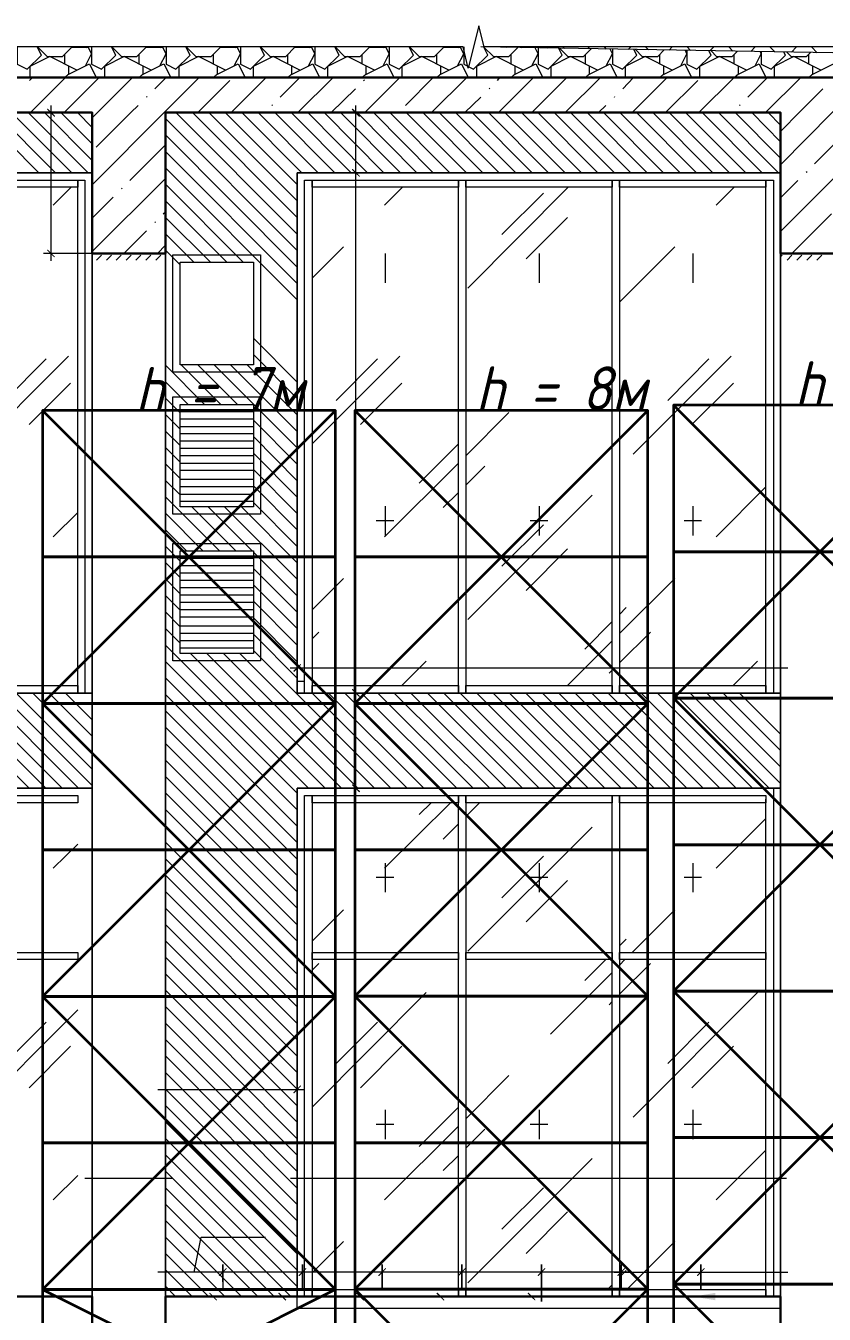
# Model space of a CAD drawing. Header units: millimetres. Extents: x -356862 to 418287, y 0 to 839748.
# Drawn here: x 321085 to 326537, y 797285 to 806081 of the extents above; entities that cross this region are included whole.
import ezdxf

# ---------------------------------------------------------------- set-up
doc = ezdxf.new("R2010")
doc.units = ezdxf.units.MM
doc.layers.add('PDF _Геометрия', color=7, linetype='Continuous', true_color=0xbababa)
doc.layers.add('PDF _Сплошная заливка', color=7, linetype='Continuous', true_color=0xf50000)
doc.styles.add('ISOCPEUR_I', font='isocpeui.ttf', dxfattribs={"width": 0.9, "height": 2.5})

msp = doc.modelspace()

# ---------------------------------------------------------------- linework, layer by layer
at = {"color": 1, "lineweight": 35}
msp.add_line((323199.9028, 797454.0322), (321200.733, 796454.3279), dxfattribs=at)
for points in [[(321200.438, 802454.2159), (323200.438, 802454.2159), (323200.438, 803454.2159), (321200.438, 803454.2159)], [(323332.3795, 802455.1143), (325332.3795, 802455.1143), (325332.3795, 803455.1143), (323332.3795, 803455.1143)], [(325508.9661, 802490.3679), (327508.9661, 802490.3679), (327508.9661, 803490.3679), (325508.9661, 803490.3679)], [(321200.438, 801454.2159), (323200.438, 801454.2159), (323200.438, 802454.2159), (321200.438, 802454.2159)], [(323332.3795, 801455.1143), (325332.3795, 801455.1143), (325332.3795, 802455.1143), (323332.3795, 802455.1143)], [(325508.9661, 801490.3679), (327508.9661, 801490.3679), (327508.9661, 802490.3679), (325508.9661, 802490.3679)], [(325508.9661, 800490.3679), (327508.9661, 800490.3679), (327508.9661, 801490.3679), (325508.9661, 801490.3679)], [(321200.438, 800454.2159), (323200.438, 800454.2159), (323200.438, 801454.2159), (321200.438, 801454.2159)], [(323332.3795, 800455.1143), (325332.3795, 800455.1143), (325332.3795, 801455.1143), (323332.3795, 801455.1143)], [(321200.438, 799454.2159), (323200.438, 799454.2159), (323200.438, 800454.2159), (321200.438, 800454.2159)], [(323332.3795, 799455.1143), (325332.3795, 799455.1143), (325332.3795, 800455.1143), (323332.3795, 800455.1143)], [(325508.9661, 799490.3679), (327508.9661, 799490.3679), (327508.9661, 800490.3679), (325508.9661, 800490.3679)], [(325508.9661, 798490.3679), (327508.9661, 798490.3679), (327508.9661, 799490.3679), (325508.9661, 799490.3679)], [(321200.438, 798454.2159), (323200.438, 798454.2159), (323200.438, 799454.2159), (321200.438, 799454.2159)], [(323332.3795, 798455.1143), (325332.3795, 798455.1143), (325332.3795, 799455.1143), (323332.3795, 799455.1143)], [(325508.9661, 797490.3679), (327508.9661, 797490.3679), (327508.9661, 798490.3679), (325508.9661, 798490.3679)], [(321200.438, 797454.2159), (323200.438, 797454.2159), (323200.438, 798454.2159), (321200.438, 798454.2159)], [(323332.3795, 797455.1143), (325332.3795, 797455.1143), (325332.3795, 798455.1143), (323332.3795, 798455.1143)], [(321200.438, 796454.2159), (323200.438, 796454.2159), (323200.438, 797454.2159), (321200.438, 797454.2159)], [(323332.3795, 796455.1143), (325332.3795, 796455.1143), (325332.3795, 797455.1143), (323332.3795, 797455.1143)], [(325508.9661, 796490.3679), (327508.9661, 796490.3679), (327508.9661, 797490.3679), (325508.9661, 797490.3679)]]:
    msp.add_lwpolyline(points, close=True, dxfattribs=at)
for points in [[(321200.438, 801454.2159), (323200.438, 803454.2159)], [(321200.438, 803454.2159), (323200.438, 801454.2159)], [(323332.3795, 801455.1143), (325332.3795, 803455.1143)], [(323332.3795, 803455.1143), (325332.3795, 801455.1143)], [(325508.9661, 801490.3679), (327508.9661, 803490.3679)], [(325508.9661, 803490.3679), (327508.9661, 801490.3679)], [(325508.9661, 799490.3679), (327508.9661, 801490.3679)], [(325508.9661, 801490.3679), (327508.9661, 799490.3679)], [(321200.438, 799454.2159), (323200.438, 801454.2159)], [(321200.438, 801454.2159), (323200.438, 799454.2159)], [(323332.3795, 799455.1143), (325332.3795, 801455.1143)], [(323332.3795, 801455.1143), (325332.3795, 799455.1143)], [(325508.9661, 797490.3679), (327508.9661, 799490.3679)], [(325508.9661, 799490.3679), (327508.9661, 797490.3679)], [(321200.438, 797454.2159), (323200.438, 799454.2159)], [(321200.438, 799454.2159), (323200.438, 797454.2159)], [(323332.3795, 797455.1143), (325332.3795, 799455.1143)], [(323332.3795, 799455.1143), (325332.3795, 797455.1143)], [(321200.438, 797454.2159), (323199.7613, 796454.533)], [(323332.3795, 795455.1143), (325332.3795, 797455.1143)], [(323332.3795, 797455.1143), (325332.3795, 795455.1143)], [(325508.9661, 797490.3679), (327508.9661, 795490.3679)]]:
    msp.add_lwpolyline(points, dxfattribs=at)
at = {"layer": 'PDF _Геометрия', "color": 7, "lineweight": 5}
for points in [[(332691.1638, 805936.7764), (332604.3695, 805936.7764), (324214.9542, 805936.7764), (324178.9663, 806080.728), (324106.9905, 805790.7078), (324071.0026, 805936.7764), (315681.5872, 805936.7764), (315594.7929, 805936.7764)], [(316737.938, 805487.9861), (316737.938, 805077.3006), (321539.1477, 805077.3006)], [(326238.7445, 801525.0828), (322938.4421, 801525.0828), (322938.4421, 805077.3006), (326238.7445, 805077.3006)], [(322138.2405, 803447.2603), (322639.9542, 803447.2603)], [(322138.2405, 803396.4538), (322639.9542, 803396.4538)], [(322138.2405, 803345.6474), (322639.9542, 803345.6474)], [(322138.2405, 803296.9578), (322639.9542, 803296.9578)], [(322138.2405, 803246.1514), (322639.9542, 803246.1514)], [(322138.2405, 803197.4619), (322639.9542, 803197.4619)], [(322138.2405, 803146.6554), (322639.9542, 803146.6554)], [(322138.2405, 803095.849), (322639.9542, 803095.849)], [(322138.2405, 803047.1594), (322639.9542, 803047.1594)], [(322138.2405, 802985.7683), (322639.9542, 802985.7683)], [(322138.2405, 802934.9619), (322639.9542, 802934.9619)], [(322138.2405, 802884.1554), (322639.9542, 802884.1554)], [(322138.2405, 802835.4659), (322639.9542, 802835.4659)], [(322138.2405, 802445.9498), (322639.9542, 802445.9498)], [(322138.2405, 802397.2603), (322639.9542, 802397.2603)], [(322138.2405, 802346.4538), (322639.9542, 802346.4538)], [(322138.2405, 802295.6474), (322639.9542, 802295.6474)], [(322138.2405, 802246.9578), (322639.9542, 802246.9578)], [(322138.2405, 802196.1514), (322639.9542, 802196.1514)], [(322138.2405, 802145.3449), (322639.9542, 802145.3449)], [(322138.2405, 802096.6554), (322639.9542, 802096.6554)], [(322138.2405, 802045.849), (322639.9542, 802045.849)], [(322138.2405, 801984.4578), (322639.9542, 801984.4578)], [(322138.2405, 801933.6514), (322639.9542, 801933.6514)], [(322138.2405, 801884.9619), (322639.9542, 801884.9619)], [(322138.2405, 801834.1554), (322639.9542, 801834.1554)], [(321539.1477, 801525.0828), (316737.938, 801525.0828), (316737.938, 800875.1836), (321539.1477, 800875.1836)], [(322938.4421, 797405.5264), (322938.4421, 800875.1836), (326238.7445, 800875.1836)]]:
    msp.add_lwpolyline(points, dxfattribs=at)
at = {"layer": 'PDF _Геометрия', "color": 7, "lineweight": 30}
for points in [[(316037.2324, 805936.7764), (316037.2324, 805727.1998), (316037.2324, 805487.9861), (316037.2324, 804905.8288), (316536.8292, 804905.8288), (316536.8292, 805487.9861), (321539.1477, 805487.9861), (321539.1477, 804526.8974), (322038.7445, 804526.8974), (322038.7445, 805487.9861), (326238.7445, 805487.9861), (326238.7445, 804526.8974), (326740.4582, 804526.8974), (326740.4582, 805487.9861), (329839.6518, 805487.9861), (329839.6518, 804526.8974), (330341.3655, 804526.8974), (330341.3655, 805487.9861), (332604.3695, 805487.9861)], [(332604.3695, 805727.1998), (316287.0308, 805727.1998), (316287.0308, 805936.7764)]]:
    msp.add_lwpolyline(points, dxfattribs=at)
at = {"layer": 'PDF _Геометрия', "color": 8, "lineweight": 9, "true_color": 0x808080}
for points in [[(321026.8493, 805936.7764), (321026.8493, 805818.228), (321094.5913, 805784.357), (321191.9703, 805879.6191), (321162.3332, 805936.7764)], [(321164.4501, 805936.7764), (321230.0751, 805871.1514), (321335.9219, 805871.1514), (321401.5469, 805936.7764)], [(321350.7405, 805818.228), (321350.7405, 805883.853)], [(321492.5751, 805807.6433), (321534.9138, 805890.2038), (321513.7445, 805932.5425), (321399.43, 805932.5425)], [(321490.4582, 805936.7764), (321498.9259, 805932.5425), (321501.0429, 805936.7764)], [(321534.9138, 805936.7764), (321534.9138, 805818.228), (321602.6558, 805784.357), (321700.0348, 805879.6191), (321670.3977, 805936.7764)], [(321672.5147, 805936.7764), (321738.1397, 805871.1514), (321843.9864, 805871.1514), (321909.6114, 805936.7764)], [(321858.805, 805818.228), (321858.805, 805883.853)], [(322000.6397, 805807.6433), (322042.9784, 805890.2038), (322021.809, 805932.5425), (321907.4945, 805932.5425)], [(321998.5227, 805936.7764), (322006.9905, 805932.5425), (322009.1074, 805936.7764)], [(322042.9784, 805936.7764), (322042.9784, 805818.228), (322110.7203, 805784.357), (322208.0993, 805879.6191), (322178.4622, 805936.7764)], [(322180.5792, 805936.7764), (322246.2042, 805871.1514), (322352.0509, 805871.1514), (322417.6759, 805936.7764)], [(322366.8695, 805818.228), (322366.8695, 805883.853)], [(322508.7042, 805807.6433), (322551.0429, 805890.2038), (322529.8735, 805932.5425), (322415.559, 805932.5425)], [(322506.5872, 805936.7764), (322515.055, 805932.5425), (322517.1719, 805936.7764)], [(322551.0429, 805936.7764), (322551.0429, 805818.228), (322618.7848, 805784.357), (322716.1638, 805879.6191), (322686.5268, 805936.7764)], [(322688.6437, 805936.7764), (322754.2687, 805871.1514), (322860.1155, 805871.1514), (322925.7405, 805936.7764)], [(322874.934, 805818.228), (322874.934, 805883.853)], [(323016.7687, 805807.6433), (323059.1074, 805890.2038), (323037.938, 805932.5425), (322923.6235, 805932.5425)], [(323014.6518, 805936.7764), (323023.1195, 805932.5425), (323025.2364, 805936.7764)], [(323059.1074, 805936.7764), (323059.1074, 805818.228), (323126.8493, 805784.357), (323224.2284, 805879.6191), (323194.5913, 805936.7764)], [(323196.7082, 805936.7764), (323262.3332, 805871.1514), (323368.18, 805871.1514), (323433.805, 805936.7764)], [(323382.9985, 805818.228), (323382.9985, 805883.853)], [(323524.8332, 805807.6433), (323567.1719, 805890.2038), (323546.0026, 805932.5425), (323431.688, 805932.5425)], [(323522.7163, 805936.7764), (323531.184, 805932.5425), (323533.3009, 805936.7764)], [(323567.1719, 805936.7764), (323567.1719, 805818.228), (323634.9138, 805784.357), (323732.2929, 805879.6191), (323702.6558, 805936.7764)], [(323704.7727, 805936.7764), (323770.3977, 805871.1514), (323876.2445, 805871.1514), (323941.8695, 805936.7764)], [(323891.063, 805818.228), (323891.063, 805883.853)], [(324032.8977, 805807.6433), (324075.2364, 805890.2038), (324054.0671, 805932.5425), (323939.7526, 805932.5425)], [(324030.7808, 805936.7764), (324039.2485, 805932.5425), (324041.3655, 805936.7764)], [(324075.2364, 805936.7764), (324075.2364, 805818.228), (324142.9784, 805784.357), (324240.3574, 805879.6191), (324212.8372, 805934.6594), (324278.4622, 805871.1514), (324384.309, 805871.1514), (324445.7001, 805932.5425)], [(324399.1276, 805818.228), (324399.1276, 805883.853)], [(324540.9622, 805807.6433), (324583.3009, 805890.2038), (324564.2485, 805930.4256)], [(324583.3009, 805928.3086), (324583.3009, 805818.228), (324651.0429, 805784.357), (324748.4219, 805879.6191), (324725.1356, 805926.1917)], [(324731.4864, 805926.1917), (324786.5268, 805871.1514), (324892.3735, 805871.1514), (324945.2969, 805924.0748)], [(324907.1921, 805818.228), (324907.1921, 805883.853)], [(325049.0268, 805807.6433), (325091.3655, 805890.2038), (325076.5469, 805921.9578)], [(325091.3655, 805919.8409), (325091.3655, 805818.228), (325159.1074, 805784.357), (325256.4864, 805879.6191), (325237.434, 805917.724)], [(325248.0187, 805917.724), (325294.5913, 805871.1514), (325400.438, 805871.1514), (325444.8937, 805915.607)], [(325415.2566, 805818.228), (325415.2566, 805883.853)], [(325557.0913, 805807.6433), (325599.43, 805890.2038), (325588.8453, 805911.3732)], [(325599.43, 805911.3732), (325599.43, 805818.228), (325667.1719, 805784.357), (325764.5509, 805879.6191), (325749.7324, 805909.2562)], [(325764.5509, 805909.2562), (325802.6558, 805871.1514), (325908.5026, 805871.1514), (325944.4905, 805907.1393)], [(325923.3211, 805818.228), (325923.3211, 805883.853)], [(326065.1558, 805807.6433), (326107.4945, 805890.2038), (326101.1437, 805902.9054)], [(326107.4945, 805902.9054), (326107.4945, 805818.228), (326175.2364, 805784.357), (326272.6155, 805879.6191), (326262.0308, 805900.7885)], [(326281.0832, 805900.7885), (326310.7203, 805871.1514), (326416.5671, 805871.1514), (326444.0872, 805898.6715)], [(326431.3856, 805818.228), (326431.3856, 805883.853)], [(321433.3009, 805778.0062), (321249.1276, 805871.1514), (321113.6437, 805803.4094), (321113.6437, 805727.1998)], [(321350.7405, 805727.1998), (321378.2606, 805752.603), (321378.2606, 805805.5264)], [(321369.7929, 805746.2522), (321520.0953, 805820.3449), (321566.6679, 805727.1998)], [(321941.3655, 805778.0062), (321757.1921, 805871.1514), (321621.7082, 805803.4094), (321621.7082, 805727.1998)], [(321858.805, 805727.1998), (321886.3251, 805752.603), (321886.3251, 805805.5264)], [(321877.8574, 805746.2522), (322028.1598, 805820.3449), (322074.7324, 805727.1998)], [(322449.43, 805778.0062), (322265.2566, 805871.1514), (322129.7727, 805803.4094), (322129.7727, 805727.1998)], [(322366.8695, 805727.1998), (322394.3897, 805752.603), (322394.3897, 805805.5264)], [(322385.9219, 805746.2522), (322536.2243, 805820.3449), (322582.7969, 805727.1998)], [(322957.4945, 805778.0062), (322773.3211, 805871.1514), (322637.8372, 805803.4094), (322637.8372, 805727.1998)], [(322874.934, 805727.1998), (322902.4542, 805752.603), (322902.4542, 805805.5264)], [(322893.9864, 805746.2522), (323044.2888, 805820.3449), (323090.8614, 805727.1998)], [(323465.559, 805778.0062), (323281.3856, 805871.1514), (323145.9018, 805803.4094), (323145.9018, 805727.1998)], [(323382.9985, 805727.1998), (323410.5187, 805752.603), (323410.5187, 805805.5264)], [(323402.0509, 805746.2522), (323552.3534, 805820.3449), (323598.9259, 805727.1998)], [(323973.6235, 805778.0062), (323789.4501, 805871.1514), (323653.9663, 805803.4094), (323653.9663, 805727.1998)], [(323891.063, 805727.1998), (323918.5832, 805752.603), (323918.5832, 805805.5264)], [(323910.1155, 805746.2522), (324060.4179, 805820.3449), (324106.9905, 805727.1998)], [(324481.688, 805778.0062), (324297.5147, 805871.1514), (324162.0308, 805803.4094), (324162.0308, 805727.1998)], [(324399.1276, 805727.1998), (324426.6477, 805752.603), (324426.6477, 805805.5264)], [(324418.18, 805746.2522), (324568.4824, 805820.3449), (324615.055, 805727.1998)], [(324989.7526, 805778.0062), (324805.5792, 805871.1514), (324670.0953, 805803.4094), (324670.0953, 805727.1998)], [(324907.1921, 805727.1998), (324934.7122, 805752.603), (324934.7122, 805805.5264)], [(324926.2445, 805746.2522), (325076.5469, 805820.3449), (325123.1195, 805727.1998)], [(325497.8171, 805778.0062), (325313.6437, 805871.1514), (325178.1598, 805803.4094), (325178.1598, 805727.1998)], [(325415.2566, 805727.1998), (325442.7768, 805752.603), (325442.7768, 805805.5264)], [(325434.309, 805746.2522), (325584.6114, 805820.3449), (325631.184, 805727.1998)], [(326005.8816, 805778.0062), (325821.7082, 805871.1514), (325686.2243, 805803.4094), (325686.2243, 805727.1998)], [(325923.3211, 805727.1998), (325950.8413, 805752.603), (325950.8413, 805805.5264)], [(325942.3735, 805746.2522), (326092.6759, 805820.3449), (326139.2485, 805727.1998)], [(326513.9461, 805778.0062), (326329.7727, 805871.1514), (326194.2888, 805803.4094), (326194.2888, 805727.1998)], [(326431.3856, 805727.1998), (326458.9058, 805752.603), (326458.9058, 805805.5264)], [(326450.438, 805746.2522), (326600.7405, 805820.3449), (326647.313, 805727.1998)], [(321111.5268, 805708.1474), (321130.5792, 805727.1998)], [(321117.8776, 805487.9861), (321357.0913, 805727.1998)], [(321346.5066, 805487.9861), (321585.7203, 805727.1998)], [(321539.1477, 805451.9982), (321575.1356, 805487.9861), (321814.3493, 805727.1998)], [(321539.1477, 804994.7401), (322030.2768, 805487.9861), (322269.4905, 805727.1998)], [(321966.7687, 805650.9901), (322042.9784, 805727.1998)], [(322258.9058, 805487.9861), (322479.0671, 805708.1474)], [(322487.5348, 805487.9861), (322726.7485, 805727.1998)], [(322822.0106, 805593.8328), (322955.3776, 805727.1998)], [(322942.6759, 805487.9861), (323184.0066, 805727.1998)], [(323391.4663, 805708.1474), (323397.8171, 805712.3812)], [(323399.934, 805487.9861), (323639.1477, 805727.1998)], [(323677.2526, 805536.6756), (323867.7768, 805727.1998)], [(323855.0751, 805487.9861), (324096.4058, 805727.1998)], [(324305.9824, 805708.1474), (324322.9179, 805727.1998)], [(324312.3332, 805487.9861), (324551.5469, 805727.1998)], [(324540.9622, 805487.9861), (324780.1759, 805727.1998)], [(324767.4743, 805487.9861), (325008.805, 805727.1998)], [(325161.2243, 805650.9901), (325235.3171, 805727.1998)], [(325224.7324, 805487.9861), (325463.9461, 805727.1998)], [(325453.3614, 805487.9861), (325673.5227, 805708.1474)], [(325679.8735, 805487.9861), (325921.2042, 805727.1998)], [(326016.4663, 805593.8328), (326149.8332, 805727.1998)], [(326137.1316, 805487.9861), (326376.3453, 805727.1998)], [(326238.7445, 805132.3409), (326592.2727, 805487.9861), (326833.6034, 805727.1998)], [(323171.305, 805487.9861), (323336.4259, 805650.9901)], [(324248.8251, 805650.9901), (324253.059, 805655.224)], [(326245.0953, 805365.2038), (326365.7606, 805487.9861), (326528.7647, 805650.9901)], [(321566.6679, 805253.0062), (321801.6477, 805487.9861), (321852.4542, 805536.6756)], [(321909.6114, 805593.8328), (321913.8453, 805598.0667)], [(322764.8534, 805536.6756), (322769.0872, 805540.9094)], [(324083.7042, 805487.9861), (324191.6679, 805593.8328)], [(324996.1034, 805487.9861), (325046.9098, 805536.6756)], [(325104.0671, 805593.8328), (325108.3009, 805598.0667)], [(325959.309, 805536.6756), (325963.5429, 805540.9094)], [(326471.6074, 805138.6917), (326740.4582, 805405.4256)], [(321795.2969, 805024.3772), (322038.7445, 805267.8248)], [(326238.7445, 804677.1998), (326740.4582, 805176.7965)], [(326414.4501, 805081.5344), (326420.8009, 805085.7683)], [(321539.1477, 804539.599), (322038.7445, 805039.1957)], [(326238.7445, 804905.8288), (326357.2929, 805024.3772)], [(321539.1477, 804768.228), (321680.9824, 804910.0627)], [(321738.1397, 804967.2199), (321742.3735, 804971.4538)], [(321966.7687, 804738.5909), (321971.0026, 804742.8248)], [(322023.9259, 804795.7482), (322038.7445, 804810.5667)], [(326317.0711, 804526.8974), (326585.9219, 804795.7482)], [(321755.0751, 804526.8974), (321909.6114, 804681.4336)], [(321983.7042, 804526.8974), (322038.7445, 804581.9377)]]:
    msp.add_lwpolyline(points, dxfattribs=at)
at = {"layer": 'PDF _Геометрия', "color": 7, "lineweight": 20}
msp.add_lwpolyline([(332604.3695, 805792.8248), (324191.6679, 805936.7764)], dxfattribs=at)
at = {"layer": 'PDF _Геометрия', "lineweight": 5}
for points in [[(324365.2566, 805932.5425), (324369.4905, 805936.7764)], [(324475.3372, 805930.4256), (324468.9864, 805936.7764)], [(324644.6921, 805928.3086), (324651.0429, 805936.7764)], [(324763.2405, 805926.1917), (324752.6558, 805936.7764)], [(324922.0106, 805924.0748), (324934.7122, 805936.7764)], [(325051.1437, 805921.9578), (325036.3251, 805936.7764)], [(325199.3292, 805919.8409), (325216.2647, 805936.7764)], [(325336.93, 805915.607), (325317.8776, 805936.7764)], [(325478.7647, 805913.4901), (325499.934, 805936.7764)], [(325624.8332, 805911.3732), (325601.5469, 805936.7764)], [(325756.0832, 805909.2562), (325783.6034, 805936.7764)], [(325912.7364, 805907.1393), (325885.2163, 805936.7764)], [(326035.5187, 805905.0224), (326065.1558, 805936.7764)], [(326200.6397, 805902.9054), (326166.7687, 805936.7764)], [(326312.8372, 805900.7885), (326348.8251, 805936.7764)], [(326488.5429, 805896.5546), (326450.438, 805936.7764)]]:
    msp.add_lwpolyline(points, dxfattribs=at)
at = {"layer": 'PDF _Геометрия', "color": 7, "lineweight": 18}
for points in [[(321257.5953, 804476.0909), (321257.5953, 805536.6756)], [(323338.5429, 805026.4941), (323338.5429, 805536.6756)], [(321488.3413, 805487.9861), (321206.7888, 805487.9861)], [(323338.5429, 801476.3933), (323338.5429, 805125.9901)], [(321738.1397, 804526.8974), (321206.7888, 804526.8974)], [(322938.4421, 801588.5909), (322938.4421, 801747.3611)], [(322889.7526, 801696.5546), (326289.5509, 801696.5546)], [(323338.5429, 800826.4941), (323338.5429, 801575.8893)], [(322989.2485, 800875.1836), (323389.3493, 800875.1836)], [(322938.4421, 798561.3732), (322938.4421, 798870.4457)], [(321987.938, 798819.6393), (322989.2485, 798819.6393)], [(321488.3413, 798214.1957), (322089.5509, 798214.1957)], [(322893.8806, 798214.1957), (326278.7429, 798214.1957)], [(322235.6195, 797572.7643), (322282.1921, 797809.8611), (322722.5147, 797809.8611)], [(322430.3776, 797505.0224), (322430.3776, 797623.5707), (322430.3776, 797454.2159)], [(322481.184, 797572.7643), (321987.938, 797572.7643)], [(323025.2364, 797572.7643), (322381.688, 797572.7643)], [(323569.2888, 797572.7643), (322925.7405, 797572.7643)], [(324113.3413, 797572.7643), (323469.7929, 797572.7643)], [(324657.3937, 797572.7643), (324013.8453, 797572.7643)], [(325201.4461, 797572.7643), (324557.8977, 797572.7643)], [(325101.9501, 797572.7643), (325745.4985, 797572.7643)], [(325646.0026, 797572.7643), (326289.5509, 797572.7643)], [(322330.8816, 797405.5264), (322313.9461, 797405.5264)], [(322874.934, 797405.5264), (322786.0227, 797405.5264)], [(323418.9864, 797405.5264), (323317.3735, 797405.5264)], [(323965.1558, 797405.5264), (323867.7768, 797405.5264)], [(325595.1961, 797405.5264), (324490.1558, 797405.5264)], [(326190.055, 797405.5264), (326022.8171, 797405.5264)]]:
    msp.add_lwpolyline(points, dxfattribs=at)
at = {"layer": 'PDF _Геометрия', "color": 161, "lineweight": 9, "true_color": 0x7f9fff}
for points in [[(316401.3453, 804905.8288), (316536.8292, 804905.8288), (316536.8292, 805487.9861), (321539.1477, 805487.9861), (321539.1477, 805077.3006), (316737.938, 805077.3006), (316737.938, 801525.0828), (321539.1477, 801525.0828), (321539.1477, 800875.1836), (316737.938, 800875.1836), (316737.938, 797405.5264), (316401.3453, 797405.5264)], [(322038.7445, 805487.9861), (326238.7445, 805487.9861), (326238.7445, 805077.3006), (322938.4421, 805077.3006), (322938.4421, 801525.0828), (326238.7445, 801525.0828), (326238.7445, 800875.1836), (322938.4421, 800875.1836), (322938.4421, 797405.5264), (322038.7445, 797405.5264)]]:
    msp.add_lwpolyline(points, close=True, dxfattribs=at)
for points in [[(321175.0348, 805077.3006), (320764.3493, 805487.9861)], [(321287.2324, 805077.3006), (320876.5469, 805487.9861)], [(321399.43, 805077.3006), (320988.7445, 805487.9861)], [(321511.6276, 805077.3006), (321100.9421, 805487.9861)], [(321539.1477, 805161.978), (321213.1397, 805487.9861)], [(321539.1477, 805274.1756), (321325.3372, 805487.9861)], [(321539.1477, 805386.3732), (321437.5348, 805487.9861)], [(322938.4421, 804545.9498), (322038.7445, 805447.7643)], [(322938.4421, 804658.1474), (322110.7203, 805487.9861)], [(322938.4421, 804772.4619), (322222.9179, 805487.9861)], [(322938.4421, 804884.6594), (322335.1155, 805487.9861)], [(322938.4421, 804996.857), (322447.313, 805487.9861)], [(322970.1961, 805077.3006), (322559.5106, 805487.9861)], [(323082.3937, 805077.3006), (322671.7082, 805487.9861)], [(323194.5913, 805077.3006), (322786.0227, 805487.9861)], [(323306.7888, 805077.3006), (322898.2203, 805487.9861)], [(323418.9864, 805077.3006), (323010.4179, 805487.9861)], [(323531.184, 805077.3006), (323122.6155, 805487.9861)], [(323643.3816, 805077.3006), (323234.813, 805487.9861)], [(323755.5792, 805077.3006), (323347.0106, 805487.9861)], [(323867.7768, 805077.3006), (323459.2082, 805487.9861)], [(323979.9743, 805077.3006), (323571.4058, 805487.9861)], [(324094.2888, 805077.3006), (323683.6034, 805487.9861)], [(324206.4864, 805077.3006), (323795.8009, 805487.9861)], [(324318.684, 805077.3006), (323907.9985, 805487.9861)], [(324430.8816, 805077.3006), (324020.1961, 805487.9861)], [(324543.0792, 805077.3006), (324132.3937, 805487.9861)], [(324655.2768, 805077.3006), (324244.5913, 805487.9861)], [(324767.4743, 805077.3006), (324356.7888, 805487.9861)], [(324879.6719, 805077.3006), (324468.9864, 805487.9861)], [(324991.8695, 805077.3006), (324581.184, 805487.9861)], [(325104.0671, 805077.3006), (324693.3816, 805487.9861)], [(325216.2647, 805077.3006), (324805.5792, 805487.9861)], [(325328.4622, 805077.3006), (324917.7768, 805487.9861)], [(325440.6598, 805077.3006), (325029.9743, 805487.9861)], [(325552.8574, 805077.3006), (325142.1719, 805487.9861)], [(325665.055, 805077.3006), (325254.3695, 805487.9861)], [(325777.2526, 805077.3006), (325366.5671, 805487.9861)], [(325889.4501, 805077.3006), (325478.7647, 805487.9861)], [(326001.6477, 805077.3006), (325590.9622, 805487.9861)], [(326113.8453, 805077.3006), (325703.1598, 805487.9861)], [(326226.0429, 805077.3006), (325815.3574, 805487.9861)], [(326238.7445, 805176.7965), (325929.6719, 805487.9861)], [(326238.7445, 805288.9941), (326041.8695, 805487.9861)], [(326238.7445, 805401.1917), (326154.0671, 805487.9861)], [(322938.4421, 804433.7522), (322038.7445, 805335.5667)], [(322938.4421, 804321.5546), (322038.7445, 805223.3691)], [(322938.4421, 804209.357), (322038.7445, 805111.1715)], [(322570.0953, 804467.6232), (322038.7445, 804998.974)], [(322457.8977, 804467.6232), (322038.7445, 804884.6594)], [(322345.7001, 804467.6232), (322038.7445, 804772.4619)], [(322233.5026, 804467.6232), (322038.7445, 804660.2643)], [(322138.2405, 804448.5707), (322038.7445, 804548.0667)], [(322938.4421, 803648.3691), (322639.9542, 803948.974)], [(322417.6759, 803495.9498), (322146.7082, 803766.9175)], [(322529.8735, 803495.9498), (322258.9058, 803766.9175)], [(322938.4421, 803199.5788), (322371.1034, 803766.9175)], [(322938.4421, 803311.7764), (322483.3009, 803766.9175)], [(322938.4421, 803423.974), (322597.6155, 803766.9175)], [(322938.4421, 803536.1715), (322639.9542, 803836.7764)], [(322305.4784, 803495.9498), (322038.7445, 803762.6836)], [(322193.2808, 803495.9498), (322038.7445, 803650.4861)], [(322138.2405, 803438.7925), (322038.7445, 803538.2885)], [(322138.2405, 803326.5949), (322038.7445, 803426.0909)], [(322938.4421, 803087.3812), (322639.9542, 803387.9861)], [(322138.2405, 803214.3974), (322038.7445, 803313.8933)], [(322938.4421, 802975.1836), (322639.9542, 803275.7885)], [(322138.2405, 803102.1998), (322038.7445, 803201.6957)], [(322938.4421, 802862.9861), (322639.9542, 803163.5909)], [(322138.2405, 802990.0022), (322038.7445, 803089.4982)], [(322138.2405, 802877.8046), (322038.7445, 802977.3006)], [(322938.4421, 802750.7885), (322639.9542, 803051.3933)], [(322938.4421, 802638.5909), (322639.9542, 802939.1957)], [(322407.0913, 802496.7562), (322038.7445, 802865.103)], [(322938.4421, 802526.3933), (322639.9542, 802826.9982)], [(322294.8937, 802496.7562), (322038.7445, 802752.9054)], [(322519.2888, 802496.7562), (322218.684, 802797.3611)], [(322631.4864, 802496.7562), (322330.8816, 802797.3611)], [(322938.4421, 802301.9982), (322443.0792, 802797.3611)], [(322938.4421, 802414.1957), (322557.3937, 802797.3611)], [(322182.6961, 802496.7562), (322038.7445, 802640.7078)], [(322138.2405, 802426.8974), (322038.7445, 802528.5103)], [(322938.4421, 802189.8006), (322639.9542, 802488.2885)], [(322138.2405, 802314.6998), (322038.7445, 802416.3127)], [(322938.4421, 802077.603), (322639.9542, 802376.0909)], [(322138.2405, 802202.5022), (322038.7445, 802304.1151)], [(322138.2405, 802090.3046), (322038.7445, 802191.9175)], [(322938.4421, 801965.4054), (322639.9542, 802263.8933)], [(322938.4421, 801853.2078), (322639.9542, 802151.6957)], [(322138.2405, 801978.107), (322038.7445, 802079.7199)], [(322938.4421, 801738.8933), (322639.9542, 802039.4982)], [(322138.2405, 801865.9094), (322038.7445, 801965.4054)], [(322938.4421, 801626.6957), (322639.9542, 801927.3006)], [(323016.7687, 800875.1836), (322038.7445, 801853.2078)], [(323128.9663, 800875.1836), (322210.2163, 801796.0506)], [(323241.1638, 800875.1836), (322322.4138, 801796.0506)], [(323353.3614, 800875.1836), (322434.6114, 801796.0506)], [(323465.559, 800875.1836), (322546.809, 801796.0506)], [(323577.7566, 800875.1836), (322639.9542, 801815.103)], [(322938.4421, 800841.3127), (322038.7445, 801741.0103)], [(322938.4421, 800729.1151), (322038.7445, 801628.8127)], [(321109.4098, 800875.1836), (320457.3937, 801525.0828)], [(321221.6074, 800875.1836), (320569.5913, 801525.0828)], [(321333.805, 800875.1836), (320683.9058, 801525.0828)], [(321446.0026, 800875.1836), (320796.1034, 801525.0828)], [(321539.1477, 800894.2361), (320908.3009, 801525.0828)], [(321539.1477, 801006.4336), (321020.4985, 801525.0828)], [(321539.1477, 801118.6312), (321132.6961, 801525.0828)], [(321539.1477, 801230.8288), (321244.8937, 801525.0828)], [(321539.1477, 801343.0264), (321357.0913, 801525.0828)], [(322938.4421, 800616.9175), (322038.7445, 801516.6151)], [(323689.9542, 800875.1836), (323040.055, 801525.0828)], [(323802.1518, 800875.1836), (323152.2526, 801525.0828)], [(323914.3493, 800875.1836), (323264.4501, 801525.0828)], [(324028.6638, 800875.1836), (323376.6477, 801525.0828)], [(324140.8614, 800875.1836), (323488.8453, 801525.0828)], [(324253.059, 800875.1836), (323601.0429, 801525.0828)], [(324365.2566, 800875.1836), (323715.3574, 801525.0828)], [(324477.4542, 800875.1836), (323827.555, 801525.0828)], [(324589.6518, 800875.1836), (323939.7526, 801525.0828)], [(324701.8493, 800875.1836), (324051.9501, 801525.0828)], [(324814.0469, 800875.1836), (324164.1477, 801525.0828)], [(324926.2445, 800875.1836), (324276.3453, 801525.0828)], [(325038.4421, 800875.1836), (324388.5429, 801525.0828)], [(325150.6397, 800875.1836), (324500.7405, 801525.0828)], [(325262.8372, 800875.1836), (324612.938, 801525.0828)], [(325375.0348, 800875.1836), (324725.1356, 801525.0828)], [(325487.2324, 800875.1836), (324837.3332, 801525.0828)], [(325599.43, 800875.1836), (324949.5308, 801525.0828)], [(325711.6276, 800875.1836), (325061.7284, 801525.0828)], [(325823.8251, 800875.1836), (325173.9259, 801525.0828)], [(325936.0227, 800875.1836), (325286.1235, 801525.0828)], [(326048.2203, 800875.1836), (325398.3211, 801525.0828)], [(326160.4179, 800875.1836), (325510.5187, 801525.0828)], [(326238.7445, 800909.0546), (325622.7163, 801525.0828)], [(326238.7445, 801021.2522), (325734.9138, 801525.0828)], [(326238.7445, 801133.4498), (325847.1114, 801525.0828)], [(326238.7445, 801245.6474), (325959.309, 801525.0828)], [(322938.4421, 800504.7199), (322038.7445, 801404.4175)], [(322938.4421, 800392.5224), (322038.7445, 801292.2199)], [(322938.4421, 800280.3248), (322038.7445, 801180.0224)], [(322938.4421, 800168.1272), (322038.7445, 801067.8248)], [(322938.4421, 800055.9296), (322038.7445, 800955.6272)], [(322938.4421, 799943.732), (322038.7445, 800843.4296)], [(322938.4421, 799831.5344), (322038.7445, 800731.232)], [(322938.4421, 799719.3369), (322038.7445, 800619.0344)], [(322938.4421, 799607.1393), (322038.7445, 800506.8369)], [(322938.4421, 799494.9417), (322038.7445, 800394.6393)], [(322938.4421, 799382.7441), (322038.7445, 800282.4417)], [(322938.4421, 799270.5465), (322038.7445, 800170.2441)], [(322938.4421, 799158.349), (322038.7445, 800058.0465)], [(322938.4421, 799046.1514), (322038.7445, 799945.849)], [(322938.4421, 798933.9538), (322038.7445, 799833.6514)], [(322938.4421, 798821.7562), (322038.7445, 799721.4538)], [(322938.4421, 798707.4417), (322038.7445, 799609.2562)], [(322938.4421, 798595.2441), (322038.7445, 799497.0586)], [(322938.4421, 798483.0465), (322038.7445, 799384.8611)], [(322938.4421, 798370.849), (322038.7445, 799272.6635)], [(322938.4421, 798258.6514), (322038.7445, 799160.4659)], [(322938.4421, 798146.4538), (322038.7445, 799048.2683)], [(322938.4421, 798034.2562), (322038.7445, 798933.9538)], [(322938.4421, 797922.0586), (322038.7445, 798821.7562)], [(322938.4421, 797809.8611), (322038.7445, 798709.5586)], [(322938.4421, 797697.6635), (322038.7445, 798597.3611)], [(322938.4421, 797585.4659), (322038.7445, 798485.1635)], [(322938.4421, 797473.2683), (322038.7445, 798372.9659)], [(322893.9864, 797405.5264), (322038.7445, 798260.7683)], [(322781.7888, 797405.5264), (322038.7445, 798148.5707)], [(322669.5913, 797405.5264), (322038.7445, 798036.3732)], [(322557.3937, 797405.5264), (322038.7445, 797924.1756)], [(322445.1961, 797405.5264), (322038.7445, 797811.978)], [(322332.9985, 797405.5264), (322038.7445, 797699.7804)], [(322220.8009, 797405.5264), (322038.7445, 797587.5828)], [(322108.6034, 797405.5264), (322038.7445, 797475.3853)]]:
    msp.add_lwpolyline(points, dxfattribs=at)
at = {"layer": 'PDF _Геометрия', "color": 252, "lineweight": 5, "true_color": 0x989898}
for points in [[(320213.9461, 804977.8046), (320213.9461, 805026.4941), (321439.6518, 805026.4941), (321439.6518, 804977.8046)], [(321439.6518, 803851.5949), (321439.6518, 805026.4941), (321488.3413, 805026.4941), (321488.3413, 803851.5949), (321488.3413, 801525.0828), (321439.6518, 801525.0828)], [(323040.055, 803851.5949), (323040.055, 801525.0828), (322989.2485, 801525.0828), (322989.2485, 803851.5949), (322989.2485, 805026.4941), (323040.055, 805026.4941)], [(323040.055, 804977.8046), (323040.055, 805026.4941), (324039.2485, 805026.4941), (324039.2485, 804977.8046)], [(324090.055, 803851.5949), (324090.055, 801525.0828), (324039.2485, 801525.0828), (324039.2485, 803851.5949), (324039.2485, 805026.4941), (324090.055, 805026.4941)], [(325140.055, 803851.5949), (325140.055, 801525.0828), (325089.2485, 801525.0828), (324090.055, 801525.0828), (324090.055, 801575.8893), (325089.2485, 801575.8893), (325089.2485, 801525.0828), (325089.2485, 803851.5949), (325089.2485, 805026.4941), (325140.055, 805026.4941)], [(324090.055, 804977.8046), (324090.055, 805026.4941), (325089.2485, 805026.4941), (325089.2485, 804977.8046)], [(326190.055, 803851.5949), (326190.055, 801525.0828), (326139.2485, 801525.0828), (325140.055, 801525.0828), (325140.055, 801575.8893), (326139.2485, 801575.8893), (326139.2485, 801525.0828), (326139.2485, 803851.5949), (326139.2485, 805026.4941), (326190.055, 805026.4941)], [(325140.055, 804977.8046), (325140.055, 805026.4941), (326139.2485, 805026.4941), (326139.2485, 804977.8046)], [(321439.6518, 801575.8893), (321439.6518, 801525.0828), (320213.9461, 801525.0828), (320213.9461, 801575.8893)], [(324039.2485, 801575.8893), (324039.2485, 801525.0828), (323040.055, 801525.0828), (323040.055, 801575.8893)], [(321439.6518, 800826.4941), (321439.6518, 800775.6877), (320213.9461, 800775.6877), (320213.9461, 800826.4941)], [(323040.055, 799729.9215), (323040.055, 797405.5264), (322989.2485, 797405.5264), (322989.2485, 799729.9215), (322989.2485, 800826.4941), (323040.055, 800826.4941)], [(324090.055, 799729.9215), (324090.055, 797405.5264), (324039.2485, 797405.5264), (323040.055, 797405.5264), (323040.055, 797454.2159), (324039.2485, 797454.2159), (324039.2485, 797405.5264), (324039.2485, 799729.9215), (324039.2485, 800826.4941), (324090.055, 800826.4941)], [(323040.055, 800775.6877), (323040.055, 800826.4941), (324039.2485, 800826.4941), (324039.2485, 800775.6877)], [(325140.055, 799729.9215), (325140.055, 797405.5264), (325089.2485, 797405.5264), (324090.055, 797405.5264), (324090.055, 797454.2159), (325089.2485, 797454.2159), (325089.2485, 797405.5264), (325089.2485, 799729.9215), (325089.2485, 800826.4941), (325140.055, 800826.4941)], [(324090.055, 800775.6877), (324090.055, 800826.4941), (325089.2485, 800826.4941), (325089.2485, 800775.6877)], [(325140.055, 800775.6877), (325140.055, 800826.4941), (326139.2485, 800826.4941), (326139.2485, 800775.6877)], [(321439.6518, 799755.3248), (321439.6518, 799706.6353), (320213.9461, 799706.6353), (320213.9461, 799755.3248)], [(323040.055, 799706.6353), (323040.055, 799755.3248), (324039.2485, 799755.3248), (324039.2485, 799706.6353)], [(324090.055, 799706.6353), (324090.055, 799755.3248), (325089.2485, 799755.3248), (325089.2485, 799706.6353)], [(325140.055, 799706.6353), (325140.055, 799755.3248), (326139.2485, 799755.3248), (326139.2485, 799706.6353)]]:
    msp.add_lwpolyline(points, close=True, dxfattribs=at)
at = {"layer": 'PDF _Геометрия', "color": 7, "lineweight": 18}
for points in [[(323389.3493, 805077.3006), (322989.2485, 805077.3006)], [(321539.1477, 796325.8893), (321738.1397, 796325.8893), (321738.1397, 796205.224), (322038.7445, 796205.224), (322038.7445, 804526.8974), (321539.1477, 804526.8974)], [(326238.7445, 794403.7119), (326539.3493, 794403.7119), (326539.3493, 794285.1635), (326740.4582, 794285.1635), (326740.4582, 804526.8974), (326238.7445, 804526.8974)], [(323389.3493, 801525.0828), (322989.2485, 801525.0828)], [(322974.43, 797623.5707), (322974.43, 797454.2159)], [(323518.4824, 797623.5707), (323518.4824, 797454.2159)], [(324062.5348, 797623.5707), (324062.5348, 797454.2159)], [(324606.5872, 797623.5707), (324606.5872, 797371.6554)], [(325150.6397, 797623.5707), (325150.6397, 797454.2159)], [(325694.6921, 797623.5707), (325694.6921, 797454.2159)]]:
    msp.add_lwpolyline(points, close=True, dxfattribs=at)
at = {"layer": 'PDF _Геометрия', "color": 254, "lineweight": 5, "true_color": 0xdcdcdc}
for points in [[(321272.4138, 804855.0224), (321395.1961, 804977.8046)], [(323535.4179, 804855.0224), (323658.2001, 804977.8046)], [(324102.7566, 804289.8006), (324788.6437, 804977.8046)], [(324335.6195, 804656.0304), (324619.2888, 804937.5828)], [(325798.4219, 804855.0224), (325921.2042, 804977.8046)], [(324502.8574, 804488.7925), (324784.4098, 804772.4619)], [(323040.055, 804357.5425), (323253.8655, 804571.353)], [(325140.055, 804194.5385), (325516.8695, 804571.353)], [(323539.6518, 804526.8974), (323539.6518, 804325.7885)], [(324589.6518, 804526.8974), (324589.6518, 804325.7885)], [(325639.6518, 804526.8974), (325639.6518, 804325.7885)], [(320707.1921, 803157.2401), (321376.1437, 803826.1917)], [(320942.1719, 803523.4699), (321223.7243, 803807.1393)], [(323040.055, 803227.099), (323639.1477, 803826.1917)], [(323205.1759, 803523.4699), (323486.7284, 803807.1393)], [(325233.2001, 803157.2401), (325902.1518, 803826.1917)], [(325468.18, 803523.4699), (325749.7324, 803807.1393)], [(321107.2929, 803358.349), (321390.9622, 803639.9014)], [(323370.2969, 803358.349), (323653.9663, 803639.9014)], [(325633.3009, 803358.349), (325916.9703, 803639.9014)], [(324090.055, 803144.5385), (324384.309, 803440.9094)], [(323770.3977, 802958.2482), (324039.2485, 803227.099)], [(323535.4179, 802592.0183), (324039.2485, 803095.849)], [(324090.055, 802945.5465), (324219.188, 803074.6796)], [(323935.5187, 802791.0103), (324039.2485, 802894.7401)], [(325798.4219, 802592.0183), (326139.2485, 802932.8449)], [(323539.6518, 802801.5949), (323539.6518, 802600.4861)], [(324102.7566, 802026.7965), (324951.6477, 802875.6877)], [(324589.6518, 802801.5949), (324589.6518, 802600.4861)], [(325639.6518, 802801.5949), (325639.6518, 802600.4861)], [(321272.4138, 802592.0183), (321439.6518, 802757.1393)], [(323598.9259, 802702.099), (323478.2606, 802702.099)], [(324335.6195, 802390.9094), (324619.2888, 802674.5788)], [(324648.9259, 802702.099), (324530.3776, 802702.099)], [(325698.9259, 802702.099), (325580.3776, 802702.099)], [(324502.8574, 802225.7885), (324784.4098, 802509.4578)], [(323040.055, 802094.5385), (323253.8655, 802308.349)], [(325140.055, 801931.5344), (325516.8695, 802308.349)], [(325140.055, 802062.7844), (325184.5106, 802109.357)], [(324902.9582, 801825.6877), (325089.2485, 802014.0949)], [(323040.055, 801895.5465), (323086.6276, 801942.1191)], [(325140.055, 801732.5425), (325351.7485, 801942.1191)], [(324784.4098, 801575.8893), (325089.2485, 801882.8449)], [(323651.8493, 801575.8893), (323819.0872, 801743.1272)], [(325068.0792, 801660.5667), (325089.2485, 801681.7361)], [(325914.8534, 801575.8893), (326082.0913, 801743.1272)], [(323535.4179, 800329.0143), (323984.2082, 800775.6877)], [(323770.3977, 800695.2441), (323852.9582, 800775.6877)], [(324090.055, 800682.5425), (324183.2001, 800775.6877)], [(323935.5187, 800528.0062), (324039.2485, 800631.7361)], [(324102.7566, 799763.7925), (324951.6477, 800610.5667)], [(325798.4219, 800329.0143), (326139.2485, 800669.8409)], [(321272.4138, 800329.0143), (321439.6518, 800494.1353)], [(323539.6518, 800365.0022), (323539.6518, 800166.0103)], [(324335.6195, 800127.9054), (324619.2888, 800411.5748)], [(324589.6518, 800365.0022), (324589.6518, 800166.0103)], [(325639.6518, 800365.0022), (325639.6518, 800166.0103)], [(323598.9259, 800265.5062), (323478.2606, 800265.5062)], [(324648.9259, 800265.5062), (324530.3776, 800265.5062)], [(325698.9259, 800265.5062), (325580.3776, 800265.5062)], [(324502.8574, 799962.7844), (324784.4098, 800246.4538)], [(323040.055, 799831.5344), (323253.8655, 800045.3449)], [(325226.8493, 799755.3248), (325516.8695, 800045.3449)], [(325140.055, 799799.7804), (325184.5106, 799846.353)], [(323040.055, 799632.5425), (323086.6276, 799679.1151)], [(324902.9582, 799562.6836), (325044.7929, 799706.6353)], [(325140.055, 799668.5304), (325176.0429, 799706.6353)], [(325140.055, 799469.5385), (325351.7485, 799679.1151)], [(324667.9784, 799196.4538), (325089.2485, 799617.724)], [(323040.055, 798698.974), (323819.0872, 799480.1232)], [(325233.2001, 798631.232), (326082.0913, 799480.1232)], [(325068.0792, 799397.5627), (325089.2485, 799418.732)], [(320707.1921, 798631.232), (321439.6518, 799363.6917)], [(320942.1719, 798997.4619), (321223.7243, 799279.0143)], [(323205.1759, 798997.4619), (323486.7284, 799279.0143)], [(325468.18, 798997.4619), (325749.7324, 799279.0143)], [(321107.2929, 798830.224), (321390.9622, 799113.8933)], [(323370.2969, 798830.224), (323653.9663, 799113.8933)], [(325633.3009, 798830.224), (325916.9703, 799113.8933)], [(324090.055, 798618.5304), (324384.309, 798914.9014)], [(323539.6518, 798679.9215), (323539.6518, 798480.9296)], [(323770.3977, 798430.1232), (324039.2485, 798698.974)], [(324589.6518, 798679.9215), (324589.6518, 798480.9296)], [(325639.6518, 798679.9215), (325639.6518, 798480.9296)], [(323598.9259, 798580.4256), (323478.2606, 798580.4256)], [(324648.9259, 798580.4256), (324530.3776, 798580.4256)], [(325698.9259, 798580.4256), (325580.3776, 798580.4256)], [(323535.4179, 798066.0103), (324039.2485, 798567.724)], [(324090.055, 798419.5385), (324219.188, 798548.6715)], [(325798.4219, 798066.0103), (326139.2485, 798404.7199)], [(323935.5187, 798265.0022), (324039.2485, 798368.732)], [(324102.7566, 797498.6715), (324951.6477, 798347.5627)], [(321272.4138, 798066.0103), (321439.6518, 798231.1312)], [(324335.6195, 797864.9014), (324619.2888, 798148.5707)], [(324502.8574, 797699.7804), (324784.4098, 797983.4498)], [(323040.055, 797568.5304), (323253.8655, 797782.3409)], [(325188.7445, 797454.2159), (325516.8695, 797782.3409)], [(325140.055, 797536.7764), (325184.5106, 797583.349)], [(325057.4945, 797454.2159), (325089.2485, 797485.9699)]]:
    msp.add_lwpolyline(points, dxfattribs=at)
at = {"layer": 'PDF _Геометрия', "color": 7, "lineweight": 9}
for points in [[(321539.1477, 797316.6151), (321539.1477, 797405.5264), (321539.1477, 804526.8974)], [(322038.7445, 804526.8974), (322038.7445, 797405.5264), (322038.7445, 797329.3167)], [(326238.7445, 797346.2522), (326238.7445, 797405.5264), (326238.7445, 804526.8974)], [(322940.559, 801605.5264), (322989.2485, 801605.5264)], [(326238.7445, 797325.0828), (322938.4421, 797325.0828), (322938.4421, 797405.5264), (326238.7445, 797405.5264)]]:
    msp.add_lwpolyline(points, dxfattribs=at)
at = {"layer": 'PDF _Геометрия', "lineweight": 18}
for points in [[(321568.7848, 804480.3248), (321602.6558, 804514.1957)], [(321636.5268, 804480.3248), (321670.3977, 804514.1957)], [(321702.1518, 804480.3248), (321736.0227, 804514.1957)], [(321769.8937, 804480.3248), (321803.7647, 804514.1957)], [(321837.6356, 804480.3248), (321871.5066, 804514.1957)], [(321905.3776, 804480.3248), (321939.2485, 804514.1957)], [(321973.1195, 804480.3248), (322006.9905, 804514.1957)], [(326238.7445, 804503.6111), (326249.3292, 804514.1957)], [(326283.2001, 804480.3248), (326317.0711, 804514.1957)], [(326350.9421, 804480.3248), (326384.813, 804514.1957)], [(326418.684, 804480.3248), (326452.555, 804514.1957)], [(326486.4259, 804480.3248), (326520.2969, 804514.1957)]]:
    msp.add_lwpolyline(points, dxfattribs=at)
at = {"layer": 'PDF _Геометрия', "color": 7, "lineweight": 5}
for points in [[(322089.5509, 803716.1111), (322089.5509, 804516.3127), (322688.6437, 804516.3127), (322688.6437, 803716.1111)], [(322639.9542, 803766.9175), (322138.2405, 803766.9175), (322138.2405, 804467.6232), (322639.9542, 804467.6232)], [(322089.5509, 802746.5546), (322089.5509, 803546.7562), (322688.6437, 803546.7562), (322688.6437, 802746.5546)], [(322639.9542, 802797.3611), (322138.2405, 802797.3611), (322138.2405, 803495.9498), (322639.9542, 803495.9498)], [(322089.5509, 801745.2441), (322089.5509, 802545.4457), (322688.6437, 802545.4457), (322688.6437, 801745.2441)], [(322639.9542, 801796.0506), (322138.2405, 801796.0506), (322138.2405, 802496.7562), (322639.9542, 802496.7562)]]:
    msp.add_lwpolyline(points, close=True, dxfattribs=at)
at = {"layer": 'PDF _Геометрия', "color": 171, "lineweight": 20, "true_color": 0x7f7fff}
for points in [[(322138.2405, 804467.6232), (322639.9542, 804467.6232), (322639.9542, 803766.9175), (322138.2405, 803766.9175)], [(322138.2405, 803495.9498), (322639.9542, 803495.9498), (322639.9542, 802797.3611), (322138.2405, 802797.3611)], [(322138.2405, 802496.7562), (322639.9542, 802496.7562), (322639.9542, 801796.0506), (322138.2405, 801796.0506)]]:
    msp.add_lwpolyline(points, close=True, dxfattribs=at)
at = {"layer": 'PDF _Геометрия', "color": 252, "lineweight": 5, "true_color": 0x989898}
msp.add_lwpolyline([(326190.055, 800875.1836), (326190.055, 800801.0909), (326190.055, 799729.9215), (326190.055, 797405.5264), (326139.2485, 797405.5264), (325140.055, 797405.5264), (325140.055, 797454.2159), (326139.2485, 797454.2159), (326139.2485, 797405.5264), (326139.2485, 799729.9215), (326139.2485, 800801.0909)], dxfattribs=at)
at = {"layer": 'PDF _Геометрия', "color": 150, "lineweight": 30, "true_color": 0x0080ff}
msp.add_lwpolyline([(321439.6518, 796325.8893), (321439.6518, 796444.4377), (321139.0469, 796444.4377), (321139.0469, 796565.103), (320838.4421, 796565.103), (320838.4421, 796685.7683), (320537.8372, 796685.7683), (320537.8372, 796804.3167), (320239.3493, 796804.3167), (320239.3493, 796924.982), (319938.7445, 796924.982), (319938.7445, 797045.6474), (319638.1397, 797045.6474), (319638.1397, 797164.1957), (319337.5348, 797164.1957), (319337.5348, 797284.8611), (319039.0469, 797284.8611), (319039.0469, 797405.5264), (321539.1477, 797405.5264), (321539.1477, 796325.8893)], close=True, dxfattribs=at)
msp.add_lwpolyline([(322038.7445, 796084.5586), (322038.7445, 797405.5264), (326238.7445, 797405.5264), (326238.7445, 794524.3772)], dxfattribs=at)
at = {"layer": 'PDF _Геометрия', "color": 254, "lineweight": 5, "true_color": 0xdcdcdc}
msp.add_lwpolyline([(322040.8614, 797405.5264), (322040.8614, 796084.5586)], close=True, dxfattribs=at)
at = {"layer": 'PDF _Сплошная заливка', "color": 7, "transparency": 33554559}
for points in [[(321285.1155, 805464.6998), (321230.0751, 805509.1554), (321234.309, 805515.5062)], [(321280.8816, 805458.349), (321285.1155, 805464.6998), (321230.0751, 805509.1554)], [(323368.18, 805464.6998), (323311.0227, 805509.1554), (323317.3735, 805515.5062)], [(323361.8292, 805458.349), (323368.18, 805464.6998), (323311.0227, 805509.1554)], [(323368.18, 805054.0143), (323311.0227, 805098.4699), (323317.3735, 805104.8207)], [(323317.3735, 805104.8207), (323311.0227, 805098.4699), (323368.18, 805054.0143)], [(323361.8292, 805049.7804), (323368.18, 805054.0143), (323311.0227, 805098.4699)], [(323311.0227, 805098.4699), (323368.18, 805054.0143), (323361.8292, 805049.7804)], [(321234.309, 804554.4175), (321230.0751, 804548.0667), (321285.1155, 804503.6111)], [(321230.0751, 804548.0667), (321285.1155, 804503.6111), (321280.8816, 804499.3772)], [(322961.7284, 801724.0748), (322917.2727, 801669.0344), (322910.9219, 801675.3853)], [(322965.9622, 801719.8409), (322961.7284, 801724.0748), (322917.2727, 801669.0344)], [(323368.18, 801503.9135), (323311.0227, 801548.3691), (323317.3735, 801554.7199)], [(323317.3735, 801554.7199), (323311.0227, 801548.3691), (323368.18, 801503.9135)], [(323361.8292, 801497.5627), (323368.18, 801503.9135), (323311.0227, 801548.3691)], [(323311.0227, 801548.3691), (323368.18, 801503.9135), (323361.8292, 801497.5627)], [(323317.3735, 800902.7038), (323311.0227, 800898.4699), (323368.18, 800854.0143)], [(323311.0227, 800898.4699), (323368.18, 800854.0143), (323361.8292, 800847.6635)], [(322910.9219, 798798.4699), (322917.2727, 798792.1191), (322961.7284, 798847.1594)], [(322917.2727, 798792.1191), (322961.7284, 798847.1594), (322965.9622, 798842.9256)], [(322402.8574, 797549.478), (322409.2082, 797545.2441), (322453.6638, 797600.2844)], [(322453.6638, 797600.2844), (322409.2082, 797545.2441), (322402.8574, 797549.478)], [(322409.2082, 797545.2441), (322453.6638, 797600.2844), (322457.8977, 797596.0506)], [(322457.8977, 797596.0506), (322453.6638, 797600.2844), (322409.2082, 797545.2441)], [(322997.7163, 797600.2844), (322953.2606, 797545.2441), (322946.9098, 797549.478)], [(322946.9098, 797549.478), (322953.2606, 797545.2441), (322997.7163, 797600.2844)], [(323001.9501, 797596.0506), (322997.7163, 797600.2844), (322953.2606, 797545.2441)], [(322953.2606, 797545.2441), (322997.7163, 797600.2844), (323001.9501, 797596.0506)], [(323541.7687, 797600.2844), (323497.313, 797545.2441), (323490.9622, 797549.478)], [(323490.9622, 797549.478), (323497.313, 797545.2441), (323541.7687, 797600.2844)], [(323546.0026, 797596.0506), (323541.7687, 797600.2844), (323497.313, 797545.2441)], [(323497.313, 797545.2441), (323541.7687, 797600.2844), (323546.0026, 797596.0506)], [(324085.8211, 797600.2844), (324041.3655, 797545.2441), (324035.0147, 797549.478)], [(324035.0147, 797549.478), (324041.3655, 797545.2441), (324085.8211, 797600.2844)], [(324090.055, 797596.0506), (324085.8211, 797600.2844), (324041.3655, 797545.2441)], [(324041.3655, 797545.2441), (324085.8211, 797600.2844), (324090.055, 797596.0506)], [(324629.8735, 797600.2844), (324585.4179, 797545.2441), (324579.0671, 797549.478)], [(324579.0671, 797549.478), (324585.4179, 797545.2441), (324629.8735, 797600.2844)], [(324634.1074, 797596.0506), (324629.8735, 797600.2844), (324585.4179, 797545.2441)], [(324585.4179, 797545.2441), (324629.8735, 797600.2844), (324634.1074, 797596.0506)], [(325173.9259, 797600.2844), (325129.4703, 797545.2441), (325123.1195, 797549.478)], [(325123.1195, 797549.478), (325129.4703, 797545.2441), (325173.9259, 797600.2844)], [(325178.1598, 797596.0506), (325173.9259, 797600.2844), (325129.4703, 797545.2441)], [(325129.4703, 797545.2441), (325173.9259, 797600.2844), (325178.1598, 797596.0506)], [(325667.1719, 797549.478), (325673.5227, 797545.2441), (325717.9784, 797600.2844)], [(325717.9784, 797600.2844), (325673.5227, 797545.2441), (325667.1719, 797549.478)], [(325673.5227, 797545.2441), (325717.9784, 797600.2844), (325722.2122, 797596.0506)], [(325722.2122, 797596.0506), (325717.9784, 797600.2844), (325673.5227, 797545.2441)], [(322392.2727, 797382.2401), (322337.2324, 797426.6957), (322341.4663, 797433.0465)], [(322385.9219, 797378.0062), (322392.2727, 797382.2401), (322337.2324, 797426.6957)], [(322864.3493, 797382.2401), (322809.309, 797426.6957), (322813.5429, 797433.0465)], [(322857.9985, 797378.0062), (322864.3493, 797382.2401), (322809.309, 797426.6957)], [(323395.7001, 797382.2401), (323340.6598, 797426.6957), (323344.8937, 797433.0465)], [(323391.4663, 797378.0062), (323395.7001, 797382.2401), (323340.6598, 797426.6957)], [(323943.9864, 797382.2401), (323888.9461, 797426.6957), (323895.2969, 797433.0465)], [(323939.7526, 797378.0062), (323943.9864, 797382.2401), (323888.9461, 797426.6957)], [(324566.3655, 797382.2401), (324511.3251, 797426.6957), (324517.6759, 797433.0465)], [(324562.1316, 797378.0062), (324566.3655, 797382.2401), (324511.3251, 797426.6957)]]:
    msp.add_solid(points, dxfattribs=at)
at = {"layer": 'PDF _Сплошная заливка', "color": 1, "true_color": 0xfa0000, "transparency": 33554559}
for points in [[(325794.188, 797430.9296), (325646.0026, 797405.5264), (325794.188, 797380.1232)], [(325794.188, 797403.4094), (325794.188, 797407.6433), (326238.7445, 797403.4094)], [(325794.188, 797407.6433), (326238.7445, 797403.4094), (326238.7445, 797407.6433)]]:
    msp.add_solid(points, dxfattribs=at)

# ---------------------------------------------------------------- texts
at = {"color": 1, "char_height": 300, "width": 2817.723091, "attachment_point": 8, "line_spacing_factor": 1.139951, "style": 'ISOCPEUR_I'}
for s, insert in [('\\pxqc,t8.46667,16.93333,25.4,33.86667,42.33333,50.8,59.26667,67.73333,76.2,84.66667,93.13333,101.6,110.06667,118.53333,127,135.46667,143.93333,152.4,160.86667,169.33333,177.8,186.26667,194.73333,203.2,211.66667,220.13333,228.6,237.06667,245.53333,254,262.46667,270.93333;h = 9м', (326917.8277, 803490.3679)), ('\\pxqc,t8.46667,16.93333,25.4,33.86667,42.33333,50.8,59.26667,67.73333,76.2,84.66667,93.13333,101.6,110.06667,118.53333,127,135.46667,143.93333,152.4,160.86667,169.33333,177.8,186.26667,194.73333,203.2,211.66667,220.13333,228.6,237.06667,245.53333,254,262.46667,270.93333;h = 7м', (322410.1512, 803451.3377)), ('\\pxqc,t8.46667,16.93333,25.4,33.86667,42.33333,50.8,59.26667,67.73333,76.2,84.66667,93.13333,101.6,110.06667,118.53333,127,135.46667,143.93333,152.4,160.86667,169.33333,177.8,186.26667,194.73333,203.2,211.66667,220.13333,228.6,237.06667,245.53333,254,262.46667,270.93333;h = 8м', (324741.2411, 803455.1143))]:
    msp.add_mtext(s, dxfattribs=dict(at, insert=insert))

doc.saveas('drawing.dxf')
